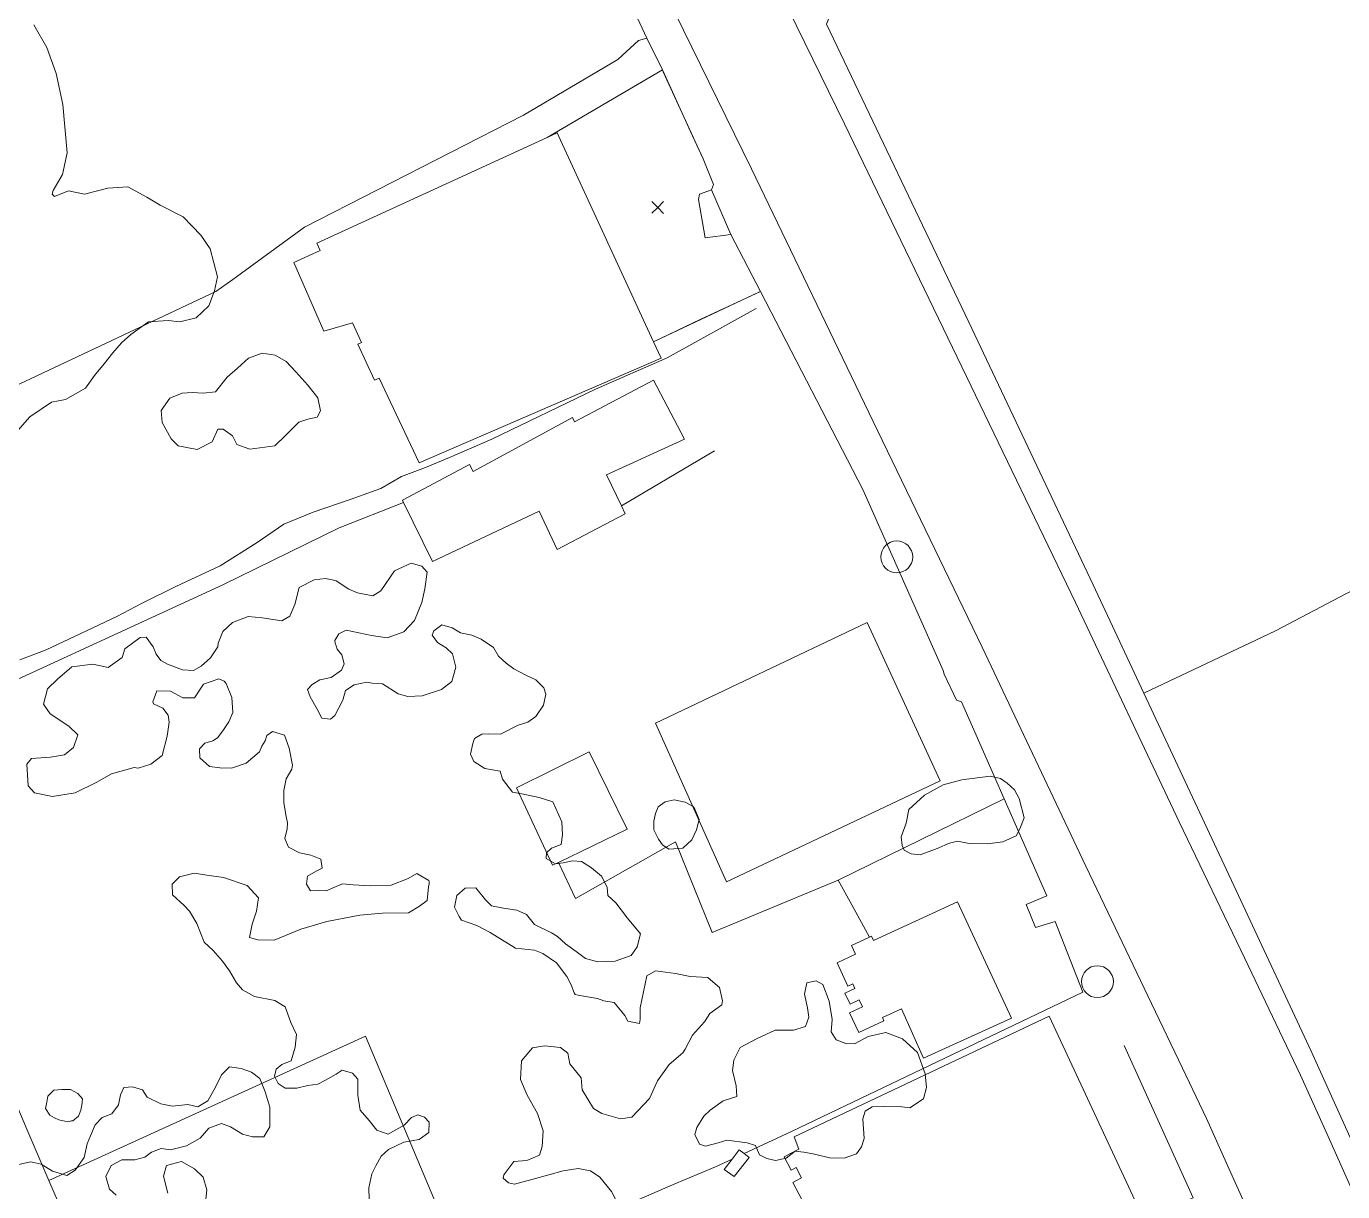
# Model space of a CAD drawing. Header units: metres. Extents: x 4652992 to 4879070, y 2074171 to 2309877.
# Drawn here: x 4653675.2 to 4653738.8, y 2306314.1 to 2306370.4 of the extents above; entities that cross this region are included whole.
import ezdxf

# ---------------------------------------------------------------- set-up
doc = ezdxf.new("R2010")
doc.units = ezdxf.units.M
doc.header["$MEASUREMENT"] = 0
doc.linetypes.add('DGN Style 3', pattern=[92.779933, 66.271381, -26.508552])
doc.layers.get('0').update_dxf_attribs({"color": 4, "lineweight": 0})
for name, color, linetype, lineweight in [('Level 18', 5, 'Continuous', 0), ('Level 20', 30, 'DGN Style 3', 0), ('Level 30', 5, 'Continuous', 0), ('Level 31', 38, 'Continuous', 0), ('Level 35', 4, 'Continuous', 0), ('Level 36', 1, 'Continuous', 0), ('Level 37', 3, 'Continuous', 0), ('Level 38', 3, 'Continuous', 0), ('Level 40', 1, 'Continuous', 0), ('Level 61', 4, 'Continuous', 0), ('Level 62', 4, 'Continuous', 0), ('Level 63', 3, 'Continuous', 0)]:
    doc.layers.add(name, color=color, linetype=linetype, lineweight=lineweight)

# ---------------------------------------------------------------- blocks, each defined once
blk = doc.blocks.new('POSTE')
at = {"color": 0, "linetype": 'ByBlock', "lineweight": -2}
blk.add_circle((0, 0), 0.770001, dxfattribs=at)
blk = doc.blocks.new('COTA')
at = {"color": 0, "linetype": 'ByBlock', "lineweight": -2, "ltscale": 10}
for p, q in [((0, 0), (-1.419522, -1.408457)), ((-1.408457, 1.419522), (0, 0)), ((1.419522, 1.408457), (0, 0)), ((0, 0), (1.408457, -1.419522))]:
    blk.add_line(p, q, dxfattribs=at)

msp = doc.modelspace()

# ---------------------------------------------------------------- linework, layer by layer
at = {"layer": 'Level 18', "color": 30}
for points in [[(4653682.226097, 2306431.981661, 1428.375729), (4653684.562697, 2306427.318739, 1428.249282), (4653688.54428, 2306419.425181, 1428.040236), (4653690.215349, 2306416.081434, 1427.957716), (4653693.895533, 2306408.431261, 1427.763163), (4653698.133638, 2306399.891786, 1427.551654), (4653699.265166, 2306397.570973, 1427.479955), (4653702.102687, 2306391.75109, 1427.300155), (4653706.52624, 2306382.45932, 1427.036262), (4653710.520956, 2306374.294887, 1426.707362), (4653714.739392, 2306365.673211, 1426.457981), (4653720.637683, 2306353.464386, 1426.109401), (4653725.90008, 2306342.537204, 1425.852397), (4653730.915603, 2306331.946354, 1425.652515), (4653734.080399, 2306325.337785, 1425.520615), (4653735.582141, 2306322.207072, 1425.494453), (4653736.77057, 2306319.713013, 1425.474322), (4653738.03723, 2306316.883366, 1425.411725), (4653739.18196, 2306314.334364, 1425.367834)], [(4653734.848669, 2306268.697559, 1424.344801), (4653735.073946, 2306269.886598, 1424.396801), (4653735.868007, 2306274.077739, 1424.597869), (4653736.800927, 2306278.805289, 1424.790707), (4653737.791715, 2306283.653909, 1424.971197), (4653738.307986, 2306287.221419, 1425.069963), (4653738.610227, 2306292.483694, 1425.16246), (4653738.586172, 2306295.927551, 1425.202627), (4653738.291464, 2306299.68761, 1425.220085), (4653737.851332, 2306302.734023, 1425.192097), (4653736.599058, 2306307.39673, 1425.271072), (4653735.833329, 2306309.513233, 1425.271743), (4653734.610789, 2306312.308287, 1425.317877), (4653733.474832, 2306314.837751, 1425.360914), (4653732.231236, 2306317.615877, 1425.403673), (4653731.071169, 2306320.050415, 1425.431621), (4653729.571529, 2306323.176744, 1425.48799), (4653726.401358, 2306329.796538, 1425.596924), (4653721.388178, 2306340.38244, 1425.820835), (4653716.134208, 2306351.292125, 1426.067722), (4653710.242689, 2306363.486932, 1426.375225), (4653702.023244, 2306380.285902, 1427.043853)]]:
    msp.add_polyline3d(points, dxfattribs=at)
at = {"layer": 'Level 20', "linetype": 'Continuous'}
msp.add_polyline3d([(4653674.8996, 2306339.767115, 1430.1339), (4653676.169871, 2306340.248684, 1429.9839), (4653677.859634, 2306341.037422, 1429.8339), (4653679.594611, 2306341.868414, 1429.6339), (4653680.822899, 2306342.5168, 1429.4839), (4653682.439503, 2306343.322074, 1429.3339), (4653684.575741, 2306344.31227, 1429.2839), (4653686.378075, 2306345.43403, 1429.1339), (4653687.655521, 2306346.32203, 1428.9339), (4653689.077547, 2306346.908919, 1428.8839), (4653690.856044, 2306347.51433, 1428.7839), (4653692.338016, 2306348.048014, 1428.5839), (4653693.341696, 2306348.623783, 1428.1339), (4653694.499205, 2306349.069279, 1428.0839), (4653695.664769, 2306349.552568, 1428.0339), (4653697.699656, 2306350.435074, 1427.8839), (4653702.709448, 2306352.851087, 1427.8339), (4653706.182835, 2306354.368687, 1427.6839), (4653710.475959, 2306356.73985, 1427.6839)], dxfattribs=at)
at = {"layer": 'Level 30', "color": 1}
for points in [[(4653701.023855, 2306364.883024, 1430.355991), (4653705.522984, 2306355.138937, 1430.355991), (4653705.885319, 2306354.354201, 1430.355991), (4653694.203836, 2306349.284848, 1430.355991), (4653692.262801, 2306353.384881, 1430.355991), (4653692.03592, 2306353.280809, 1430.355991), (4653691.234985, 2306355.026885, 1430.355991), (4653691.409119, 2306355.106761, 1430.355991), (4653690.975291, 2306356.052524, 1430.355991), (4653689.593205, 2306355.644635, 1429.805992), (4653688.146969, 2306358.960998, 1429.805992), (4653689.417127, 2306359.543512, 1430.355991), (4653689.24947, 2306359.909084, 1430.355991), (4653700.379098, 2306365.013302, 1430.355991), (4653700.861541, 2306365.234558, 1430.355991), (4653701.023855, 2306364.883024, 1430.355991)], [(4653705.516274, 2306353.288685, 1429.705992), (4653707.009299, 2306350.435521, 1429.355991), (4653703.243121, 2306348.709602, 1429.555992), (4653703.969031, 2306347.205746, 1429.676016), (4653704.150323, 2306346.830167, 1429.705992), (4653700.864333, 2306345.096836, 1429.705992), (4653699.989751, 2306346.95866, 1430.005992), (4653694.84176, 2306344.529268, 1430.005992), (4653693.441171, 2306347.368037, 1430.005992), (4653693.383531, 2306347.484863, 1430.005992), (4653696.631394, 2306349.201599, 1430.105991), (4653696.807973, 2306348.873411, 1430.105991), (4653701.607939, 2306351.483282, 1430.105991), (4653701.695847, 2306351.277708, 1430.105991), (4653705.516274, 2306353.288685, 1429.705992)], [(4653719.363844, 2306333.931989, 1429.155991), (4653709.044148, 2306329.045654, 1429.155991), (4653705.61353, 2306336.707391, 1429.155991), (4653715.832875, 2306341.577551, 1429.105991), (4653719.363844, 2306333.931989, 1429.155991)], [(4653700.929811, 2306329.988244, 1429.664103), (4653700.636656, 2306329.846608, 1429.655991), (4653698.896824, 2306333.582239, 1429.655991), (4653702.409189, 2306335.323134, 1429.755992), (4653704.250925, 2306331.592814, 1429.755992), (4653700.929811, 2306329.988244, 1429.664103)], [(4653720.206074, 2306328.088858, 1428.706), (4653722.809513, 2306322.466776, 1428.706), (4653718.558458, 2306320.529437, 1428.706), (4653717.5016, 2306322.916051, 1429.256), (4653716.572597, 2306322.485855, 1428.506), (4653716.643044, 2306322.333726, 1428.506), (4653715.427882, 2306321.771016, 1428.306), (4653714.987558, 2306322.721889, 1428.306), (4653715.610973, 2306323.010576, 1428.506), (4653715.455434, 2306323.346459, 1428.356), (4653715.009805, 2306323.1401, 1428.206), (4653714.762219, 2306323.674757, 1428.206), (4653715.242653, 2306323.897233, 1428.506), (4653715.138283, 2306324.12262, 1428.506), (4653714.905536, 2306324.014841, 1428.506), (4653714.384705, 2306325.139567, 1428.506), (4653715.271564, 2306325.550248, 1428.606), (4653715.075631, 2306325.973362, 1428.706), (4653715.943371, 2306326.375189, 1428.706), (4653716.046318, 2306326.422861, 1428.706), (4653716.145564, 2306326.208542, 1428.706), (4653720.206074, 2306328.088858, 1428.706)], [(4653724.624308, 2306322.553144, 1428.806), (4653728.788454, 2306313.632006, 1428.956), (4653717.577332, 2306308.408004, 1428.956), (4653715.817218, 2306312.433712, 1428.956), (4653713.870284, 2306311.451718, 1428.806), (4653712.240663, 2306314.529642, 1428.806), (4653712.663205, 2306314.753359, 1428.806), (4653712.400381, 2306315.249765, 1428.806), (4653712.164832, 2306315.125053, 1428.806), (4653711.827667, 2306315.761868, 1428.806), (4653712.529503, 2306316.133458, 1428.806), (4653712.303793, 2306316.73279, 1428.806), (4653724.624308, 2306322.553144, 1428.806)]]:
    msp.add_polyline3d(points, dxfattribs=at)
at = {"layer": 'Level 31'}
msp.add_polyline3d([(4653710.130793, 2306315.736087, 1428.755992), (4653709.413986, 2306314.813774, 1428.905991), (4653708.925355, 2306315.155202, 1428.855991), (4653709.308748, 2306315.648512, 1428.803856), (4653709.660733, 2306316.10141, 1428.755992), (4653709.892753, 2306315.921088, 1428.755992), (4653710.130793, 2306315.736087, 1428.755992)], dxfattribs=at)
at = {"layer": 'Level 35'}
msp.add_line((4653703.969031, 2306347.205746, 1429.483894), (4653708.467765, 2306349.876434, 1429.483894), dxfattribs=at)
at = {"layer": 'Level 36'}
msp.add_line((4653721.991239, 2306334.123046, 1427.783894), (4653720.39931, 2306337.751598, 1427.783894), dxfattribs=at)
at = {"layer": 'Level 36', "extrusion": (-0.3601814384743008, -0.2267008380353649, 0.9049177097463873), "elevation": -2197740.535433, "flags": 128}
msp.add_lwpolyline([(527040.86735, 4676373.859187), (527031.393093, 4676375.386491), (527020.66561, 4676376.389608), (527017.572686, 4676376.678824)], dxfattribs=at)
at = {"layer": 'Level 36'}
msp.add_polyline3d([(4653707.744495, 2306362.274255, 1428.2339), (4653708.318416, 2306362.475074, 1428.2339), (4653708.414155, 2306362.730608, 1428.2339), (4653707.917666, 2306363.974301, 1428.5339), (4653707.300971, 2306365.304187, 1428.5339), (4653705.945725, 2306368.276642, 1428.6339), (4653705.198365, 2306369.802108, 1428.9839), (4653704.796108, 2306369.69684, 1429.1339), (4653703.793119, 2306368.772655, 1429.5339), (4653699.229526, 2306366.090904, 1429.6839), (4653688.662247, 2306360.681312, 1430.0839), (4653685.194621, 2306358.140797, 1430.2339), (4653684.375531, 2306357.569215, 1430.2339)], dxfattribs=at)
at = {"layer": 'Level 37', "extrusion": (0.4253892068218916, -0.8953643828028148, 0.1317825660987677), "elevation": -85203.848897, "flags": 128}
msp.add_lwpolyline([(5193157.772603, 12768.450829), (5193154.566834, 12768.574998), (5193152.070828, 12768.574998)], dxfattribs=at)
at = {"layer": 'Level 37', "extrusion": (0.0245689670046822, -0.0586280855646117, 0.9979775114917927), "elevation": -19453.916037, "flags": 128}
msp.add_lwpolyline([(5183475.366997, 327868.8192), (5183476.438874, 327868.8192), (5183476.357136, 327873.952908), (5183476.338686, 327875.111678)], dxfattribs=at)
at = {"layer": 'Level 37', "extrusion": (0.8779639541493711, 0.4785061345938621, 0.014531839884948), "elevation": 5189406.924899, "flags": 128}
msp.add_lwpolyline([(-201978.399912, -73991.159567), (-201979.758117, -73991.209572), (-201981.531427, -73991.209572)], dxfattribs=at)
at = {"layer": 'Level 37'}
for points in [[(4653654.884395, 2306341.75573, 1432.7106), (4653649.965154, 2306353.628758, 1432.282741), (4653641.273707, 2306374.760241, 1432.930681), (4653635.209804, 2306389.503388, 1433.382741), (4653626.535399, 2306411.849191, 1433.382741), (4653651.457135, 2306417.773225, 1432.082741), (4653651.983498, 2306418.261044, 1431.756), (4653664.865922, 2306422.148545, 1430.956), (4653670.62666, 2306424.551042, 1430.656), (4653675.705062, 2306426.280847, 1429.906), (4653678.950946, 2306423.799453, 1430.055992), (4653684.002647, 2306413.419369, 1429.655991), (4653688.973554, 2306403.674634, 1430.683895), (4653690.605349, 2306400.156047, 1430.747417), (4653695.39569, 2306389.826792, 1430.933895), (4653701.654278, 2306377.410333, 1429.833895), (4653705.198365, 2306369.802108, 1428.983894)], [(4653547.183488, 2306396.624595, 1438.782741), (4653486.790149, 2306382.486238, 1442.57176), (4653492.38015, 2306377.526249, 1442.213834), (4653500.016645, 2306370.153845, 1442.213834), (4653510.215143, 2306361.886932, 1441.913834), (4653525.886375, 2306349.015164, 1440.913834), (4653533.959937, 2306342.505654, 1440.713834), (4653554.079731, 2306325.75326, 1438.813835), (4653560.518285, 2306320.600667, 1438.513835), (4653573.12395, 2306311.834708, 1437.313835), (4653586.788702, 2306302.833536, 1436.713834), (4653588.437921, 2306304.093046, 1436.68274), (4653601.58941, 2306313.045233, 1436.213835), (4653610.554654, 2306317.880301, 1434.525619), (4653644.065512, 2306335.815634, 1433.083895), (4653654.566418, 2306341.567845, 1432.733894), (4653654.884395, 2306341.75573, 1432.710612), (4653670.955193, 2306351.251609, 1431.533894), (4653684.375531, 2306357.569215, 1430.233894)], [(4653714.994231, 2306374.335387, 1428.783894), (4653715.230957, 2306373.864478, 1428.783894), (4653713.876496, 2306370.47859, 1428.383895), (4653720.742938, 2306356.079365, 1427.583895), (4653726.750866, 2306343.401385, 1427.433895), (4653729.201692, 2306338.166226, 1427.289818), (4653733.555098, 2306328.867003, 1427.033894), (4653737.289629, 2306320.867963, 1426.883895), (4653739.61968, 2306315.705659, 1426.683895), (4653740.173972, 2306314.383731, 1426.683895)], [(4653815.759016, 2306310.563477, 1409.4274), (4653807.585724, 2306326.454149, 1409.1839), (4653804.555871, 2306333.022042, 1409.1839), (4653799.258781, 2306344.785773, 1409.1839), (4653796.861818, 2306350.749734, 1409.7339), (4653789.32254, 2306367.260955, 1413.383895), (4653783.621434, 2306364.636432, 1414.633895), (4653777.691697, 2306362.109978, 1415.883895), (4653764.674717, 2306355.600678, 1417.783894), (4653756.838852, 2306351.728837, 1419.583895), (4653746.957804, 2306346.78352, 1422.733894), (4653740.863536, 2306343.964304, 1424.433895), (4653735.565937, 2306341.178203, 1425.883895), (4653729.201692, 2306338.166226, 1427.289818)], [(4653693.441171, 2306347.368037, 1429.798034), (4653690.339554, 2306346.153156, 1430.183895), (4653684.715469, 2306343.403597, 1430.183895), (4653670.292359, 2306336.761323, 1430.883895), (4653667.629604, 2306335.32394, 1431.133895), (4653672.638016, 2306323.255938, 1431.133895), (4653673.461586, 2306321.303805, 1431.133895), (4653675.189666, 2306317.207685, 1431.133895), (4653676.311465, 2306314.616284, 1431.095156), (4653683.877119, 2306297.139307, 1430.833895), (4653698.03832, 2306300.8109, 1429.833895), (4653710.140104, 2306304.664082, 1428.933895), (4653719.459291, 2306308.290546, 1428.283894), (4653727.566717, 2306312.143578, 1427.833895), (4653728.098788, 2306312.360901, 1427.833895), (4653731.592698, 2306313.787978, 1427.833895), (4653728.253224, 2306321.136445, 1427.833895)], [(4653722.455212, 2306333.063617, 1427.710234), (4653714.444126, 2306329.124489, 1428.283894), (4653708.357434, 2306326.594176, 1428.683895), (4653706.586441, 2306330.972822, 1428.683895), (4653701.749806, 2306328.239491, 1429.033894), (4653700.929811, 2306329.988244, 1429.033894)], [(4653709.892753, 2306315.921088, 1428.733894), (4653712.183405, 2306316.990213, 1428.733894), (4653726.260399, 2306323.713119, 1427.883895), (4653724.921631, 2306327.13309, 1427.483894), (4653723.965676, 2306326.833872, 1427.483894)], [(4653676.311465, 2306314.616284, 1431.095156), (4653691.610333, 2306321.597649, 1430.283894), (4653696.450931, 2306310.077146, 1429.833895), (4653703.444776, 2306313.105592, 1429.233894), (4653706.428896, 2306314.412786, 1428.933895), (4653708.506409, 2306315.274033, 1428.733894), (4653709.308748, 2306315.648512, 1428.733894)]]:
    msp.add_polyline3d(points, dxfattribs=at)
at = {"layer": 'Level 38'}
msp.add_line((4653723.965676, 2306326.833872, 1427.483894), (4653723.522178, 2306327.955739, 1427.383895), dxfattribs=at)
for points in [[(4653709.25405, 2306360.327977, 1428.833895), (4653708.015835, 2306360.16213, 1428.783894), (4653707.692274, 2306362.01423, 1428.783894), (4653707.744495, 2306362.274255, 1428.233894)], [(4653720.39931, 2306337.751598, 1427.783894), (4653720.150966, 2306337.820151, 1427.283894), (4653719.552852, 2306339.074319, 1427.283894), (4653719.503204, 2306339.254141, 1427.633895)]]:
    msp.add_polyline3d(points, dxfattribs=at)
at = {"layer": 'Level 40', "color": 3, "flags": 128}
for points, elevation in [([(4653705.764208, 2306331.110135), (4653705.535579, 2306331.566252), (4653705.532645, 2306331.976392), (4653705.608507, 2306332.341221), (4653705.734953, 2306332.66649), (4653706.081243, 2306332.917738), (4653706.511201, 2306333.005697), (4653707.047214, 2306332.89656), (4653707.469436, 2306332.664335), (4653707.725362, 2306332.056431), (4653707.592141, 2306331.556997), (4653707.374273, 2306331.074784), (4653706.93652, 2306330.666593), (4653706.252599, 2306330.63035), (4653705.943222, 2306330.839637), (4653705.764208, 2306331.110135)], 1429.333895), ([(4653676.584861, 2306317.645736), (4653676.356721, 2306317.777159), (4653676.141014, 2306318.104032), (4653676.203343, 2306318.40243), (4653676.265671, 2306318.700823), (4653676.551552, 2306318.981866), (4653676.928289, 2306319.018107), (4653677.353839, 2306319.016105), (4653677.712503, 2306318.829777), (4653677.939565, 2306318.557171), (4653677.904491, 2306318.253208), (4653677.853508, 2306318.009055), (4653677.736716, 2306317.721759), (4653677.462152, 2306317.494948), (4653677.407675, 2306317.506068), (4653677.227246, 2306317.45804), (4653676.791432, 2306317.547), (4653676.584861, 2306317.645736)], 1431.183895)]:
    msp.add_lwpolyline(points, dxfattribs=dict(at, elevation=elevation))
at = {"layer": 'Level 40', "color": 3}
for points in [[(4653675.576358, 2306370.449243, 1440.6839), (4653676.20964, 2306369.359421, 1441.2339), (4653676.663951, 2306368.104452, 1441.4839), (4653676.985623, 2306366.60215, 1441.4839), (4653677.189726, 2306364.261099, 1441.4839), (4653676.970471, 2306363.213116, 1441.4839), (4653676.519976, 2306362.442004, 1441.4839), (4653676.46178, 2306362.266353, 1437.7623), (4653676.58677, 2306362.151022, 1434.1339), (4653677.262722, 2306362.424038, 1434.1339), (4653678.023318, 2306362.26963, 1434.1339), (4653679.159604, 2306362.557811, 1433.8339), (4653680.117384, 2306362.619601, 1433.5339), (4653681.045264, 2306362.130806, 1433.1839), (4653681.687738, 2306361.729942, 1432.8839), (4653682.789241, 2306361.178203, 1432.6339), (4653683.642925, 2306360.280976, 1432.3839), (4653684.097863, 2306359.622413, 1432.0339), (4653684.454755, 2306358.279014, 1431.6839), (4653684.313691, 2306357.603689, 1431.6839), (4653684.027643, 2306356.869777, 1431.6839), (4653683.419634, 2306356.289239, 1431.6839), (4653682.627483, 2306356.098132, 1431.6839), (4653682.066866, 2306356.168019, 1431.6839), (4653681.122604, 2306356.095831, 1431.6839), (4653680.267345, 2306355.488314, 1431.9839), (4653679.815117, 2306355.094495, 1432.3339), (4653679.403745, 2306354.606609, 1432.3339), (4653678.983547, 2306354.07654, 1432.3339), (4653678.512123, 2306353.512901, 1432.3339), (4653678.074266, 2306352.898456, 1432.3339), (4653677.118801, 2306352.345232, 1432.3339), (4653676.429931, 2306352.221455, 1432.3339), (4653675.396776, 2306351.508142, 1432.3339), (4653674.702764, 2306350.725856, 1432.3339)], [(4653685.173665, 2306350.592356, 1431.133895), (4653684.73586, 2306350.915921, 1431.133895), (4653684.472382, 2306350.910876, 1431.233894), (4653684.19458, 2306350.301781, 1431.483894), (4653683.46721, 2306349.93949, 1431.783894), (4653682.550729, 2306350.117959, 1432.083895), (4653682.217175, 2306350.453429, 1432.083895), (4653681.777212, 2306351.245441, 1432.083895), (4653681.729876, 2306351.823784, 1432.083895), (4653682.154333, 2306352.406567, 1432.083895), (4653682.744285, 2306352.654635, 1432.083895), (4653683.222789, 2306352.691194, 1432.083895), (4653683.765575, 2306352.657021, 1431.783894), (4653684.360439, 2306352.725419, 1431.433895), (4653684.922799, 2306353.424408, 1431.133895), (4653685.417973, 2306353.859828, 1431.133895), (4653685.958875, 2306354.35295, 1431.133895), (4653686.614381, 2306354.588274, 1431.133895), (4653687.235118, 2306354.495658, 1431.133895), (4653687.776595, 2306354.184635, 1431.133895), (4653688.245526, 2306353.687325, 1431.133895), (4653688.816938, 2306353.035149, 1431.133895), (4653689.298127, 2306352.434778, 1431.133895), (4653689.435982, 2306351.803623, 1431.133895), (4653689.271935, 2306351.501873, 1431.133895), (4653688.811477, 2306351.394399, 1431.133895), (4653688.376636, 2306351.24821, 1431.133895), (4653687.737479, 2306350.607381, 1431.133895), (4653687.228824, 2306350.107564, 1431.133895), (4653686.017006, 2306349.951758, 1431.133895), (4653685.390716, 2306350.179611, 1431.133895), (4653685.173665, 2306350.592356, 1431.133895)], [(4653691.777173, 2306313.698624, 1431.0839), (4653691.764474, 2306314.265603, 1431.0839), (4653691.908831, 2306314.939481, 1431.3339), (4653692.10908, 2306315.331546, 1431.3339), (4653692.362965, 2306315.791366, 1431.3339), (4653692.707001, 2306316.11471, 1431.3339), (4653693.453775, 2306316.473926, 1431.3339), (4653694.191299, 2306316.598905, 1431.3339), (4653694.656933, 2306316.936781, 1431.3339), (4653694.683278, 2306317.442988, 1431.3339), (4653694.457165, 2306317.68588, 1431.3339), (4653694.123787, 2306317.79325, 1431.3339), (4653693.81908, 2306317.658667, 1431.3339), (4653693.467204, 2306317.297599, 1431.3339), (4653692.704729, 2306316.862899, 1431.3339), (4653692.15175, 2306317.054445, 1431.3339), (4653691.784462, 2306317.522536, 1431.5339), (4653691.341336, 2306318.015759, 1431.6839), (4653691.227133, 2306318.736097, 1431.9339), (4653691.232763, 2306319.521074, 1431.9339), (4653690.976936, 2306319.809089, 1431.9339), (4653690.473984, 2306319.943137, 1431.5839), (4653690.180788, 2306319.758907, 1431.2339), (4653689.665635, 2306319.472143, 1430.8339), (4653689.307036, 2306319.269666, 1430.8339), (4653688.820309, 2306319.211461, 1430.8339), (4653688.279905, 2306319.085456, 1430.8339), (4653687.725193, 2306319.080503, 1430.8339), (4653687.377349, 2306319.30898, 1430.8339), (4653687.212746, 2306319.657569, 1430.8339), (4653687.283617, 2306319.997482, 1430.8339), (4653687.566332, 2306320.215422, 1430.8339), (4653688.011057, 2306320.399305, 1431.0339), (4653688.20145, 2306321.057508, 1431.2839), (4653688.271314, 2306321.679891, 1431.6339), (4653687.994717, 2306322.247415, 1431.6339), (4653687.719569, 2306323.011181, 1431.6339), (4653687.22859, 2306323.307868, 1431.6339), (4653686.243798, 2306323.508696, 1431.6339), (4653685.665283, 2306323.835629, 1431.3839), (4653685.379355, 2306324.169214, 1431.3839), (4653685.026985, 2306324.752276, 1431.3839), (4653684.688915, 2306325.214431, 1431.3839), (4653684.245074, 2306325.737451, 1431.3839), (4653683.815533, 2306326.139579, 1431.3839), (4653683.450438, 2306327.039663, 1431.3839), (4653683.098174, 2306327.622561, 1431.3839), (4653682.842354, 2306327.910586, 1431.3839), (4653682.27712, 2306328.418917, 1431.3839), (4653682.265807, 2306328.932253, 1431.3839), (4653682.617522, 2306329.292965, 1431.3839), (4653683.324399, 2306329.463366, 1431.3839), (4653683.938326, 2306329.377557, 1431.3839), (4653684.741671, 2306329.253146, 1431.3839), (4653685.884538, 2306328.862991, 1431.3839), (4653686.434169, 2306328.279232, 1431.3839), (4653686.338332, 2306327.630435, 1431.3839), (4653686.128833, 2306327.004775, 1431.3839), (4653685.995098, 2306326.363643, 1431.3839), (4653686.40399, 2306326.240966, 1431.3839), (4653687.193218, 2306326.23735, 1431.3839), (4653688.47764, 2306326.754458, 1431.2339), (4653689.740483, 2306327.126287, 1431.2339), (4653691.335289, 2306327.434054, 1431.0339), (4653692.421937, 2306327.527305, 1431.0339), (4653693.673669, 2306327.544293, 1430.6839), (4653694.215487, 2306327.866863, 1430.6839), (4653694.589804, 2306328.14484, 1430.6839), (4653694.647627, 2306328.802185, 1430.6839), (4653694.679087, 2306328.953212, 1430.6839), (4653694.681514, 2306329.051564, 1430.7339), (4653694.66244, 2306329.108072, 1430.7839), (4653694.077859, 2306329.45604, 1430.7839), (4653693.665855, 2306329.213048, 1430.7839), (4653692.850148, 2306328.888924, 1430.9339), (4653691.859237, 2306328.862038, 1430.9339), (4653691.013977, 2306328.903536, 1430.9339), (4653690.496847, 2306328.943544, 1430.9339), (4653690.066521, 2306328.769749, 1430.9339), (4653689.705737, 2306328.614468, 1430.9339), (4653689.314633, 2306328.628799, 1430.9339), (4653688.9485, 2306328.605356, 1430.9339), (4653688.755325, 2306328.938895, 1430.9339), (4653688.802273, 2306329.321546, 1430.9339), (4653689.214154, 2306329.564457, 1430.9339), (4653689.505382, 2306329.701217, 1430.9339), (4653689.440842, 2306330.139171, 1431.0839), (4653688.95657, 2306330.335864, 1431.0839), (4653688.421215, 2306330.444944, 1431.0839), (4653687.887066, 2306330.717141, 1431.0839), (4653687.713585, 2306331.144549, 1431.0839), (4653687.811628, 2306331.614635, 1431.0839), (4653687.838965, 2306331.903094, 1431.0839), (4653687.75342, 2306332.279879, 1431.0839), (4653687.659083, 2306332.886426, 1431.2339), (4653687.659842, 2306333.462096, 1431.4339), (4653687.777416, 2306334.025772, 1431.4339), (4653688.039259, 2306334.494757, 1431.4339), (4653688.078448, 2306334.682638, 1431.4339), (4653687.920533, 2306335.498213, 1431.4339), (4653687.691976, 2306336.132282, 1431.4339), (4653687.107214, 2306336.316626, 1431.4339), (4653686.83471, 2306336.110998, 1431.4339), (4653686.750988, 2306335.866928, 1431.4339), (4653686.597804, 2306335.604357, 1431.4339), (4653686.476081, 2306335.335375, 1431.4339), (4653685.835456, 2306334.780356, 1431.4339), (4653685.12777, 2306334.532772, 1431.4339), (4653684.573291, 2306334.547772, 1431.4339), (4653684.063356, 2306334.618988, 1431.4339), (4653683.593864, 2306335.041026, 1431.4339), (4653683.584446, 2306335.467274, 1431.4339), (4653683.838563, 2306335.741923, 1431.4339), (4653684.223841, 2306335.859301, 1431.4339), (4653684.451815, 2306336.008713, 1431.4339), (4653684.718994, 2306336.345972, 1431.4339), (4653685.00577, 2306336.777146, 1431.4339), (4653685.198157, 2306337.227526, 1431.4339), (4653685.153134, 2306337.954668, 1431.4339), (4653684.868305, 2306338.632688, 1431.4339), (4653684.784114, 2306338.739479, 1431.65), (4653684.523392, 2306338.848988, 1431.65), (4653683.771647, 2306338.593248, 1431.65), (4653683.34846, 2306337.943591, 1431.65), (4653682.77223, 2306337.938269, 1431.65), (4653682.182707, 2306338.262684, 1431.65), (4653681.527702, 2306338.273403, 1431.65), (4653681.334253, 2306337.740491, 1431.65), (4653681.357278, 2306337.654044, 1431.65), (4653681.805549, 2306337.440131, 1431.65), (4653682.063463, 2306337.101449, 1431.65), (4653682.116171, 2306336.76366, 1431.65), (4653682.016371, 2306336.088959, 1431.65), (4653681.780427, 2306335.155741, 1431.65), (4653681.240483, 2306334.734166, 1431.65), (4653680.623266, 2306334.532771, 1431.65), (4653680.426235, 2306334.572904, 1431.65), (4653679.334609, 2306334.263701, 1431.65), (4653678.589435, 2306333.843036, 1431.65), (4653677.583249, 2306333.352866, 1431.65), (4653676.476827, 2306333.169365, 1431.65), (4653675.610008, 2306333.345972, 1431.65), (4653675.312797, 2306333.69276, 1431.65), (4653675.241955, 2306334.729402, 1431.65), (4653675.465125, 2306335.011032, 1431.65), (4653676.381059, 2306335.069773, 1431.65), (4653677.060619, 2306335.176668, 1431.65), (4653677.50536, 2306335.535821, 1431.65), (4653677.715268, 2306336.147213, 1431.65), (4653677.268643, 2306336.565231, 1431.65), (4653676.365679, 2306337.157925, 1431.65), (4653676.053688, 2306337.630245, 1431.65), (4653676.248796, 2306338.367173, 1431.65), (4653676.718065, 2306338.843873, 1431.65), (4653677.417066, 2306339.437282, 1431.65), (4653678.428071, 2306339.558441, 1431.65), (4653679.176591, 2306339.40606, 1431.65), (4653679.851005, 2306339.88186, 1431.65), (4653679.980493, 2306340.305086, 1431.65), (4653680.710661, 2306340.851255, 1431.65), (4653681.002817, 2306340.87353, 1431.65), (4653681.354309, 2306340.393288, 1431.65), (4653681.485798, 2306340.039553, 1431.65), (4653681.712467, 2306339.748178, 1431.65), (4653682.042507, 2306339.558376, 1431.65), (4653682.766577, 2306339.288362, 1431.65), (4653683.295187, 2306339.262507, 1431.65), (4653683.667715, 2306339.472801, 1431.65), (4653684.120571, 2306339.871112, 1431.65), (4653684.465616, 2306340.395763, 1431.4339), (4653684.485749, 2306340.570467, 1431.4339), (4653684.704247, 2306341.145909, 1431.4339), (4653685.186231, 2306341.569835, 1431.4339), (4653685.938243, 2306341.873557, 1431.4339), (4653686.611885, 2306341.801732, 1431.4339), (4653687.561498, 2306341.652968, 1431.3839), (4653687.569746, 2306341.64893, 1431.5), (4653687.941641, 2306341.881068, 1431.5), (4653688.182508, 2306342.444971, 1431.5), (4653688.393632, 2306343.260049, 1431.5), (4653689.130312, 2306343.641326, 1431.5), (4653689.675211, 2306343.693906, 1431.5), (4653689.990414, 2306343.629787, 1431.5), (4653690.187419, 2306343.589713, 1431.5), (4653690.800031, 2306343.179088, 1431.5), (4653691.217118, 2306343.012523, 1431.5), (4653691.965801, 2306342.860219, 1431.5), (4653692.346423, 2306343.109667, 1431.5), (4653693.000512, 2306344.079781, 1431.5), (4653693.816023, 2306344.445043, 1431.5), (4653694.320133, 2306344.30166, 1431.5), (4653694.586375, 2306344.00237, 1431.5), (4653694.462397, 2306343.210418, 1431.5), (4653694.323513, 2306342.544038, 1431.5), (4653693.977958, 2306341.674486, 1431.5), (4653693.453121, 2306341.127426, 1431.5), (4653692.653855, 2306340.840524, 1431.5), (4653691.896919, 2306340.953676, 1431.5), (4653690.67531, 2306341.202245, 1431.5), (4653690.311016, 2306341.031181, 1431.5), (4653690.11922, 2306340.702419, 1431.5), (4653690.134098, 2306340.576792, 1431.5), (4653690.188383, 2306340.443145, 1431.5), (4653690.233405, 2306340.292915, 1431.5), (4653690.467445, 2306340.017438, 1431.3839), (4653690.571379, 2306339.572045, 1431.3839), (4653690.443163, 2306339.271792, 1431.3839), (4653689.942689, 2306338.916756, 1431.3839), (4653689.393516, 2306338.800082, 1431.3839), (4653689.020085, 2306338.582365, 1431.3839), (4653688.803983, 2306338.332622, 1431.3839), (4653688.927481, 2306337.981107, 1431.3839), (4653689.263544, 2306337.390473, 1431.3839), (4653689.499869, 2306336.950679, 1431.3839), (4653689.915498, 2306336.898704, 1431.3839), (4653690.118551, 2306337.085852, 1431.3839), (4653690.502059, 2306337.823775, 1431.3839), (4653690.631456, 2306338.28701, 1431.3839), (4653691.049422, 2306338.560948, 1431.3839), (4653691.668088, 2306338.696123, 1431.3839), (4653691.919846, 2306338.644882, 1431.3839), (4653692.429181, 2306338.608858, 1431.2339), (4653693.182362, 2306338.129095, 1431.2339), (4653693.64804, 2306338.001664, 1431.2339), (4653694.334923, 2306338.039044, 1431.0339), (4653695.276596, 2306338.339659, 1430.8839), (4653695.77116, 2306338.722269, 1430.6339), (4653695.971548, 2306339.414838, 1430.4339), (4653695.799093, 2306340.064733, 1430.1839), (4653695.497956, 2306340.354905, 1430.1839), (4653695.082536, 2306340.617642, 1429.9839), (4653694.825943, 2306340.964229, 1429.9839), (4653694.903256, 2306341.177453, 1429.9839), (4653695.290612, 2306341.458421, 1429.9839), (4653695.788779, 2306341.324358, 1429.9839), (4653696.19772, 2306341.077617, 1429.9839), (4653696.733996, 2306340.968505, 1429.9839), (4653697.187584, 2306340.778091, 1429.9839), (4653697.791258, 2306340.360875, 1429.9839), (4653698.034851, 2306339.951489, 1429.9839), (4653698.392709, 2306339.616975, 1429.9839), (4653698.763651, 2306339.345216, 1429.9839), (4653699.355467, 2306339.028503, 1429.9839), (4653699.834166, 2306338.800231, 1429.9839), (4653700.217104, 2306338.427864, 1429.9839), (4653700.316069, 2306338.113276, 1429.9839), (4653700.204992, 2306337.579685, 1429.9839), (4653699.828402, 2306337.034677, 1429.9839), (4653699.440971, 2306336.75362, 1429.9839), (4653698.985015, 2306336.61739, 1429.9839), (4653698.126997, 2306336.185271, 1430.2339), (4653697.544341, 2306336.203225, 1430.5339), (4653697.222899, 2306336.174511, 1430.5339), (4653696.863836, 2306335.965155, 1430.5339), (4653696.783408, 2306335.730456, 1430.5339), (4653696.676803, 2306335.218615, 1430.5339), (4653696.844158, 2306334.853575, 1430.3339), (4653697.375465, 2306334.525614, 1430.3339), (4653698.102535, 2306334.400371, 1430.2339), (4653698.21919, 2306334.004101, 1430.2978), (4653698.701692, 2306333.385599, 1430.0839), (4653699.157426, 2306333.292796, 1430.0839), (4653699.992966, 2306333.122651, 1430.0839), (4653700.660886, 2306332.907863, 1430.0839), (4653701.095594, 2306331.952764, 1430.0839), (4653701.115263, 2306331.312661, 1429.9339), (4653701.058864, 2306330.851304, 1429.9339), (4653700.585864, 2306330.671818, 1429.9339), (4653700.340827, 2306330.445896, 1429.9339), (4653700.32375, 2306330.173534, 1429.9339), (4653700.786212, 2306329.921701, 1429.9339), (4653701.15177, 2306329.965455, 1429.9339), (4653701.609056, 2306330.069338, 1429.9339), (4653702.034884, 2306330.022004, 1429.9339), (4653702.527525, 2306329.724613, 1429.9339), (4653702.996591, 2306329.313788, 1429.9339), (4653703.282221, 2306328.782673, 1429.9339), (4653703.317582, 2306328.381349, 1429.9339), (4653703.691482, 2306328.031312, 1430.2839), (4653704.260724, 2306327.29829, 1430.5839), (4653704.894343, 2306326.539183, 1430.5839), (4653704.722847, 2306325.904716, 1430.5839), (4653704.438753, 2306325.490066, 1430.5839), (4653703.668947, 2306325.213776, 1430.5839), (4653702.832393, 2306325.187374, 1430.5839), (4653702.232826, 2306325.348951, 1430.5839), (4653701.786459, 2306325.676195, 1430.5839), (4653701.272046, 2306326.056673, 1430.5839), (4653700.871536, 2306326.413927, 1430.5839), (4653700.591439, 2306326.589133, 1430.5839), (4653699.765563, 2306326.993678, 1430.5839), (4653699.388691, 2306327.4642, 1430.5839), (4653698.918854, 2306327.678054, 1430.5839), (4653698.265769, 2306327.771762, 1430.5839), (4653697.69647, 2306327.887768, 1430.5839), (4653697.402077, 2306328.183972, 1430.5839), (4653696.927171, 2306328.753153, 1430.5839), (4653696.410232, 2306328.740381, 1430.5839), (4653696.020129, 2306328.386829, 1430.5839), (4653695.902157, 2306327.82034, 1430.5839), (4653696.127113, 2306327.380796, 1430.5839), (4653696.247459, 2306327.198786, 1430.5839), (4653696.98291, 2306326.930788, 1430.5839), (4653697.62676, 2306326.602706, 1430.5839), (4653698.846008, 2306325.835097, 1430.4339), (4653699.766915, 2306325.740365, 1430.1839), (4653700.169013, 2306325.579604, 1430.1839), (4653700.827821, 2306325.130089, 1430.1839), (4653701.325514, 2306324.476953, 1430.1839), (4653701.550779, 2306324.036952, 1430.1839), (4653701.672049, 2306323.711258, 1430.6), (4653701.682367, 2306323.692929, 1430.6), (4653701.734546, 2306323.600235, 1430.6), (4653701.876745, 2306323.571248, 1430.6), (4653702.129639, 2306323.519694, 1430.6), (4653702.814598, 2306323.409102, 1430.85), (4653703.122384, 2306323.305389, 1430.85), (4653703.6086, 2306323.224673, 1431.15), (4653704.134047, 2306322.58519, 1431.15), (4653704.282429, 2306322.309223, 1431.15), (4653704.835145, 2306322.196541, 1431.15), (4653704.875984, 2306322.392982, 1431.15), (4653704.871893, 2306322.967149, 1431.15), (4653705.190411, 2306324.499235, 1431.15), (4653705.611038, 2306324.741078, 1431.15), (4653706.574852, 2306324.626542, 1431.15), (4653707.285492, 2306324.481711, 1431.15), (4653708.139092, 2306324.430589, 1431.15), (4653708.382817, 2306324.217124, 1431.15), (4653708.697354, 2306323.948274, 1431.15), (4653708.851308, 2306323.302636, 1431.15), (4653708.810495, 2306323.106195, 1431.15), (4653708.230555, 2306322.69202, 1431.15), (4653707.982815, 2306322.292027, 1431.15), (4653707.393355, 2306321.63404, 1431.15), (4653707.048956, 2306320.967022, 1431.15), (4653706.929156, 2306320.786654, 1431.15), (4653706.277018, 2306320.22331, 1431.15), (4653705.702483, 2306319.439313, 1431.15), (4653705.317188, 2306318.575716, 1431.15), (4653704.473007, 2306317.682767, 1431.15), (4653703.918836, 2306317.590969, 1431.15), (4653703.027026, 2306317.854821, 1431.15), (4653702.625394, 2306318.100613, 1431.15), (4653702.069992, 2306318.992226, 1431.15), (4653702.026483, 2306319.574569, 1431.15), (4653701.469759, 2306320.261548, 1431.15), (4653701.370445, 2306320.773297, 1431.15), (4653701.016502, 2306321.049821, 1431.15), (4653700.255839, 2306321.127038, 1431.0839)], [(4653717.853709, 2306332.542951, 1428.383895), (4653718.614096, 2306333.240895, 1428.233894), (4653719.50624, 2306333.741035, 1428.233894), (4653720.411298, 2306333.97855, 1428.033894), (4653721.782054, 2306334.144989, 1427.733894), (4653722.275834, 2306334.044497, 1427.733894), (4653722.60401, 2306333.807135, 1427.733894), (4653722.951543, 2306333.497598, 1427.733894), (4653723.173176, 2306333.07721, 1427.733894), (4653723.424707, 2306332.13894, 1427.733894), (4653723.210558, 2306331.602492, 1427.733894), (4653723.037126, 2306331.262465, 1427.733894), (4653722.395975, 2306330.983531, 1427.733894), (4653721.655263, 2306330.883759, 1427.933895), (4653720.768274, 2306330.905005, 1428.033894), (4653720.208233, 2306331.007053, 1428.383895), (4653719.812582, 2306330.917182, 1428.383895), (4653719.211808, 2306330.664565, 1428.383895), (4653718.393377, 2306330.354009, 1428.383895), (4653717.959111, 2306330.408349, 1428.383895), (4653717.617761, 2306330.580111, 1428.383895), (4653717.52695, 2306330.803111, 1428.383895), (4653717.476857, 2306331.222319, 1428.383895), (4653717.718001, 2306331.888959, 1428.383895), (4653717.853709, 2306332.542951, 1428.383895)], [(4653717.510057, 2306318.177312, 1429.583895), (4653716.652634, 2306318.1988, 1429.633895), (4653716.074459, 2306318.184088, 1429.583895), (4653715.74181, 2306317.965956, 1429.583895), (4653715.629073, 2306317.595734, 1429.583895), (4653715.685332, 2306316.654801, 1429.583895), (4653715.565473, 2306316.250244, 1429.583895), (4653715.314854, 2306315.9081, 1429.583895), (4653714.733786, 2306315.704862, 1429.583895), (4653714.017507, 2306315.718088, 1429.533894), (4653713.296607, 2306315.885386, 1429.433895), (4653712.779507, 2306315.99087, 1429.433895), (4653712.358715, 2306316.040948, 1429.433895), (4653711.928533, 2306315.699587, 1429.433895), (4653711.403194, 2306315.592198, 1429.433895), (4653710.98954, 2306315.676586, 1429.433895), (4653710.631735, 2306315.856859, 1429.433895), (4653710.438983, 2306316.305065, 1429.533894), (4653710.039559, 2306316.433092, 1429.833895), (4653709.064601, 2306316.565897, 1429.983894), (4653708.643098, 2306316.437535, 1429.983894), (4653708.035184, 2306316.275753, 1429.983894), (4653707.732394, 2306316.373248, 1429.983894), (4653707.507931, 2306316.847723, 1429.983894), (4653707.613563, 2306317.183401, 1429.983894), (4653707.941193, 2306317.723838, 1429.983894), (4653708.253412, 2306318.01736, 1429.983894), (4653708.8838, 2306318.460302, 1429.983894), (4653709.540343, 2306318.683593, 1429.983894), (4653709.502251, 2306319.191412, 1429.983894), (4653709.334705, 2306319.9399, 1429.983894), (4653709.399913, 2306320.426606, 1429.983894), (4653709.707285, 2306321.042482, 1429.983894), (4653710.516875, 2306321.484527, 1429.983894), (4653711.388209, 2306321.87827, 1429.983894), (4653712.283036, 2306321.881105, 1429.783894), (4653712.852449, 2306322.053698, 1429.433895), (4653713.015495, 2306322.513293, 1429.133895), (4653712.963039, 2306322.953089, 1429.133895), (4653712.815399, 2306323.626809, 1429.133895), (4653712.929354, 2306324.175672, 1429.133895), (4653713.378717, 2306324.26287, 1429.133895), (4653713.702153, 2306324.089692, 1429.133895), (4653714.000863, 2306323.277931, 1429.133895), (4653714.140298, 2306322.391301, 1429.133895), (4653714.092251, 2306321.807691, 1429.233894), (4653714.337812, 2306321.418623, 1429.483894), (4653714.802903, 2306321.231156, 1429.583895), (4653715.23066, 2306321.21543, 1429.583895), (4653715.881643, 2306321.583043, 1429.583895), (4653716.745401, 2306321.76434, 1429.583895), (4653717.544062, 2306321.458601, 1429.583895), (4653718.271644, 2306320.809959, 1429.583895), (4653718.631091, 2306319.771689, 1429.583895), (4653718.709886, 2306319.112251, 1429.583895), (4653718.561625, 2306318.570567, 1429.583895), (4653717.896322, 2306318.134293, 1429.583895), (4653717.510057, 2306318.177312, 1429.583895)], [(4653700.255839, 2306321.127038, 1431.0839), (4653699.668826, 2306321.029776, 1431.0839), (4653699.145166, 2306320.398861, 1431.0839), (4653699.088728, 2306319.499035, 1431.0839), (4653699.41021, 2306318.739064, 1431.0839), (4653699.916754, 2306317.861491, 1430.8339), (4653700.179244, 2306317.026312, 1430.8339), (4653700.142115, 2306316.258534, 1430.5839), (4653700.013552, 2306315.850303, 1430.5839), (4653699.391256, 2306315.586259, 1430.5839), (4653698.770452, 2306315.539152, 1430.5839), (4653698.288107, 2306314.898958, 1430.5839), (4653698.253417, 2306314.732238, 1430.5839), (4653698.51179, 2306314.505704, 1430.5839), (4653698.804857, 2306314.445891, 1430.5839), (4653699.636514, 2306314.667222, 1430.5839), (4653700.461194, 2306314.885889, 1430.3839), (4653701.158819, 2306315.091242, 1430.3839), (4653701.880993, 2306315.20466, 1430.3839), (4653702.467389, 2306315.085001, 1430.3839), (4653702.926683, 2306314.773949, 1430.3839), (4653703.484202, 2306314.095098, 1430.3839), (4653703.765859, 2306313.55945, 1430.3839)], [(4653674.343796, 2306315.280087, 1431.633895), (4653675.423066, 2306315.521212, 1431.433895), (4653675.645579, 2306315.475779, 1431.433895), (4653675.942267, 2306315.415202, 1431.433895), (4653676.489366, 2306315.072393, 1431.433895), (4653677.178614, 2306314.854623, 1431.433895), (4653677.581843, 2306315.118955, 1431.433895), (4653678.0174, 2306315.723335, 1431.433895), (4653678.156235, 2306316.388266, 1431.433895), (4653678.315251, 2306316.779456, 1431.433895), (4653678.542199, 2306317.310815, 1431.433895), (4653678.886642, 2306317.664133, 1431.433895), (4653679.348586, 2306317.839421, 1431.433895), (4653679.671354, 2306318.274172, 1431.433895), (4653679.771588, 2306318.754325, 1431.433895), (4653679.922864, 2306319.108526, 1431.433895), (4653680.353953, 2306319.136075, 1431.433895), (4653680.828389, 2306319.000752, 1431.433895), (4653681.06343, 2306318.644724, 1431.433895), (4653681.717417, 2306318.319492, 1431.233894), (4653682.273971, 2306318.205911, 1431.233894), (4653683.025216, 2306318.283737, 1431.233894), (4653683.507589, 2306318.185298, 1431.233894), (4653683.992839, 2306318.471504, 1431.233894), (4653684.361919, 2306319.128105, 1431.233894), (4653684.641361, 2306319.725929, 1431.233894), (4653685.030682, 2306320.108722, 1431.233894), (4653685.594979, 2306320.032113, 1431.233894), (4653686.099066, 2306319.852232, 1431.233894), (4653686.498134, 2306319.539694, 1431.233894), (4653686.753658, 2306318.909738, 1431.233894), (4653686.986084, 2306318.16889, 1431.233894), (4653686.979029, 2306317.207179, 1431.233894), (4653686.685596, 2306316.72767, 1431.233894), (4653686.142904, 2306316.722845, 1431.233894), (4653685.668159, 2306316.858266, 1431.233894), (4653685.08352, 2306317.208752, 1431.233894), (4653684.653622, 2306317.373542, 1431.233894), (4653684.027623, 2306317.154565, 1431.233894), (4653683.615128, 2306316.660847, 1431.233894), (4653682.958285, 2306316.294049, 1431.233894), (4653682.183852, 2306316.10537, 1431.233894), (4653681.730861, 2306316.159311, 1431.233894), (4653681.268714, 2306315.983947, 1431.233894), (4653680.947278, 2306315.741329, 1431.233894), (4653680.455737, 2306315.610497, 1431.233894), (4653679.838924, 2306315.620831, 1431.233894), (4653679.316536, 2306315.342179, 1431.233894), (4653679.052402, 2306314.818138, 1431.233894), (4653679.233517, 2306314.203162, 1431.233894), (4653679.558287, 2306313.905639, 1431.233894)], [(4653682.056608, 2306314.01207, 1431.233894), (4653681.839747, 2306314.827031, 1431.233894), (4653681.984814, 2306315.336865, 1431.233894), (4653682.722159, 2306315.53312, 1431.233894), (4653683.343868, 2306315.175011, 1431.233894), (4653683.764631, 2306314.780847, 1431.233894), (4653683.945888, 2306314.165822, 1431.233894), (4653683.865926, 2306313.411415, 1431.233894)]]:
    msp.add_polyline3d(points, dxfattribs=at)
at = {"layer": 'Level 62'}
for p, q in [((4653700.380824, 2306365.014314, 1427.57), (4653705.945551, 2306368.27654, 1427.57)), ((4653705.987594, 2306368.185291, 1427.57), (4653707.898881, 2306364.015286, 1427.57)), ((4653708.318496, 2306362.474891, 1427.57), (4653709.253967, 2306360.328168, 1427.57)), ((4653710.599141, 2306357.532797, 1427.57), (4653705.586039, 2306355.168674, 1427.57))]:
    msp.add_line(p, q, dxfattribs=at)

# ---------------------------------------------------------------- block references
at = {"layer": 'Level 61', "zscale": 0.1}
for p in [(4653717.266987, 2306344.743751, 1426.933895), (4653726.960018, 2306324.225134, 1425.833895)]:
    msp.add_blockref('POSTE', p, dxfattribs=at)
at = {"layer": 'Level 63', "xscale": 0.2, "yscale": 0.2, "zscale": 0.1}
msp.add_blockref('COTA', (4653705.71916, 2306361.626962, 1427.57), dxfattribs=at)

doc.saveas('drawing.dxf')
